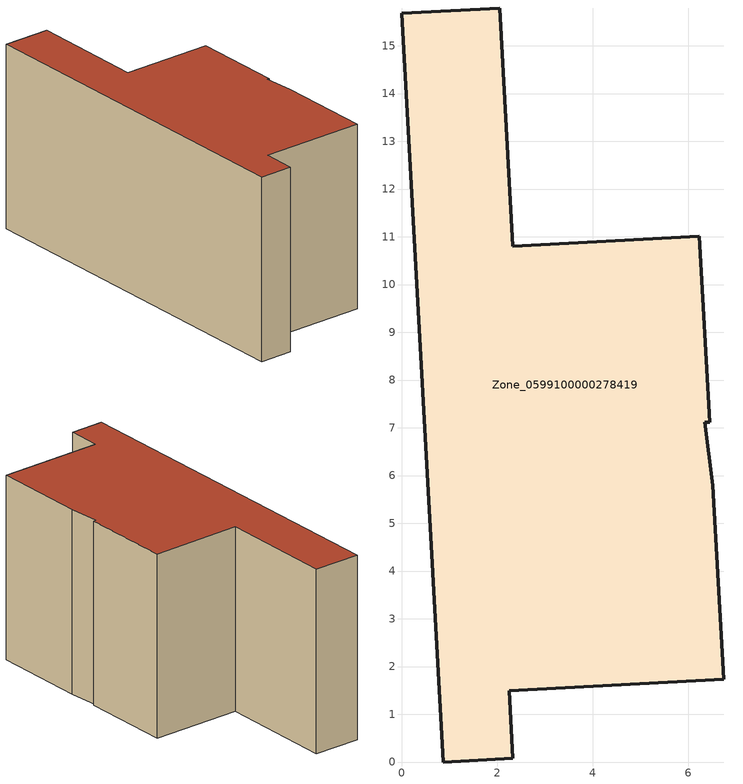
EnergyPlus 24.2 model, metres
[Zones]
Zone_0599100000278419
 floor ground (C_G): 6.52,5.8 6.74,1.73 2.25,1.49 2.32,0.08 0.87,0 0,15.68 2.05,15.79 2.32,10.8 6.23,11.01 6.44,7.12 6.35,7.11 z0
 wall outside (C_F): 0.87,0 2.32,0.08 2.25,1.49 6.74,1.73 6.52,5.8 6.35,7.11 6.44,7.12 6.23,11.01 2.32,10.8 2.05,15.79 0,15.68 0.87,0 z0:7.94
 roof outside (C_R): 6.74,1.73 6.52,5.8 6.35,7.11 6.44,7.12 6.23,11.01 2.32,10.8 2.05,15.79 0,15.68 0.87,0 2.32,0.08 2.25,1.49 z7.94
[BUILDING]
Pand.0599100000278419: North Axis=0; Terrain=City; Loads Convergence Tolerance Value=0.04; Temperature Convergence Tolerance Value=0.4; Solar Distribution=FullExterior; Maximum Number of Warmup Days=25; Minimum Number of Warmup Days=1
[Site:Location]
Rotterdam.The.Hague.AP_ZH_NLD Design_Conditions: Latitude=51.96; Longitude=4.45; Time Zone=1; Elevation=-4.5
[SITE:GROUNDTEMPERATURE:BUILDINGSURFACE]
18, 18, 18, 18, 18, 18, 18, 18, 18, 18, 18, 18
[MATERIAL] Thermal Absorptance=0.9; Solar Absorptance=0.7; Visible Absorptance=0.7
Name | Roughness | Thickness | Conductivity | Density | Specific Heat
G.TC.1975-1991 | MediumSmooth | 0.15 | 0.288461 | 540 | 1210
F.TC.1975-1991 | Rough | 0.3 | 0.230769 | 1920 | 840
R.TC.1975-1991 | MediumRough | 0.2 | 0.153846 | 1500 | 1000
[CONSTRUCTION]
C_G: G.TC.1975-1991
C_F: F.TC.1975-1991
C_R: R.TC.1975-1991
[ZONE]
Zone_0599100000278419: Type=1; Multiplier=1; Ceiling Height=Autocalculate; Volume=Autocalculate; Floor Area=autocalculate; Part of Total Floor Area=Yes
[ZONEINFILTRATION:DESIGNFLOWRATE]
Infil_Zone_0599100000278419: Zone or ZoneList or Space or SpaceList=Zone_0599100000278419; Schedule=AlwaysOn; Design Flow Rate Calculation Method=Flow/Area; Flow Rate per Floor Area=0.003; Constant Term Coefficient=1; Temperature Term Coefficient=0; Velocity Term Coefficient=0; Velocity Squared Term Coefficient=0
[HVACTEMPLATE:ZONE:IDEALLOADSAIRSYSTEM]
Zone_0599100000278419: Maximum Heating Supply Air Temperature=50; Minimum Cooling Supply Air Temperature=13; Maximum Heating Supply Air Humidity Ratio=0.0156; Minimum Cooling Supply Air Humidity Ratio=0.0077; Heating Limit=NoLimit; Cooling Limit=NoLimit; Dehumidification Control Type=ConstantSensibleHeatRatio; Cooling Sensible Heat Ratio=0.7; Dehumidification Setpoint=60; Humidification Control Type=None; Humidification Setpoint=30; Outdoor Air Method=None; Outdoor Air Flow Rate per Person=0.00944; Outdoor Air Flow Rate per Zone Floor Area=0; Outdoor Air Flow Rate per Zone=0; Demand Controlled Ventilation Type=None; Outdoor Air Economizer Type=NoEconomizer; Heat Recovery Type=None; Sensible Heat Recovery Effectiveness=0.7; Latent Heat Recovery Effectiveness=0.65
[ZONECONTROL:THERMOSTAT]
ThermostatControl_Zone_0599100000278419: Zone or ZoneList=Zone_0599100000278419; Control Type Schedule=DualSetpointControlType; Control 1=Thermostat_Zone_0599100000278419; Temperature Difference Between Cutout And Setpoint=0
[THERMOSTATSETPOINT:DUALSETPOINT]
Thermostat_Zone_0599100000278419: Heating Setpoint Temperature Schedule=HeatingSetpoint_Zone_0599100000278419; Cooling Setpoint Temperature Schedule=CoolingSetpoint_Zone_0599100000278419
[SCHEDULE:COMPACT]
HeatingSetpoint_Zone_0599100000278419: Through: 12/31, For: AllDays, Until: 24:00, 21
CoolingSetpoint_Zone_0599100000278419: Through: 12/31, For: AllDays, Until: 24:00, 24
DualSetpointControlType: Through: 12/31, For: AllDays, Until: 24:00, 4
AlwaysOn: Through: 12/31, For: AllDays, Until: 24:00, 1
